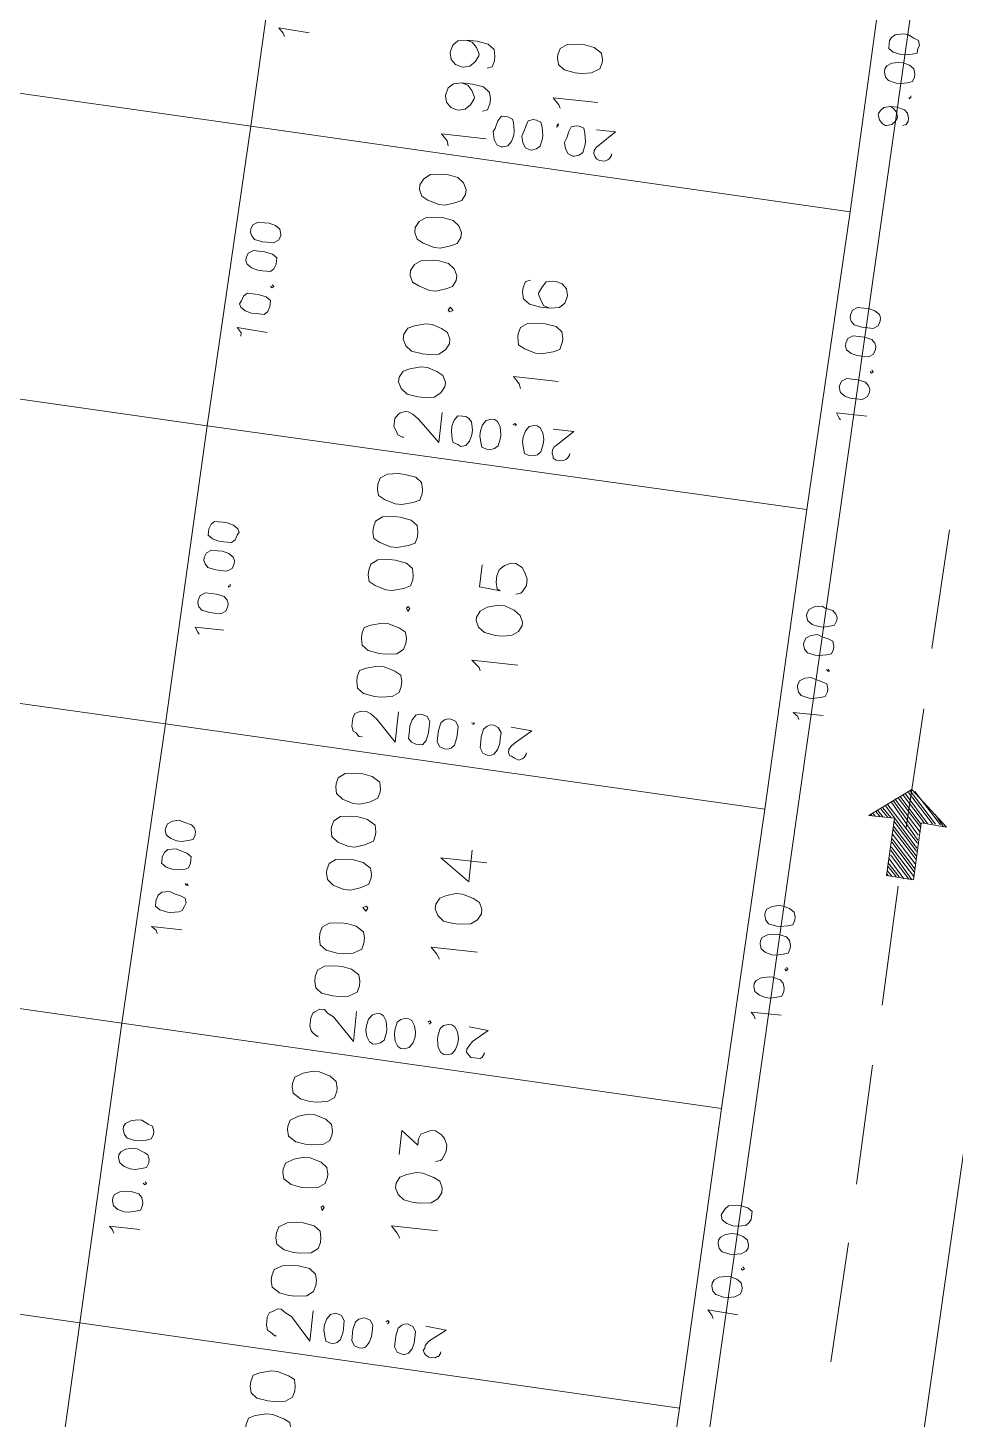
# Model space of a CAD drawing. Header units: metres. Extents: x -977055 to 805873, y -1033982 to 242021.
# Drawn here: x 2444.44 to 2475.23, y 827.98 to 874.21 of the extents above; entities that cross this region are included whole.
import ezdxf

# ---------------------------------------------------------------- set-up
doc = ezdxf.new("R2010")
doc.units = ezdxf.units.M
for name, color, linetype in [('PDF_acera', 7, 'Continuous'), ('PDF_areas por lote', 7, 'Continuous'), ('PDF_COTAS', 7, 'Continuous'), ('PDF_linea de centro', 7, 'Continuous'), ('PDF_LOTES', 7, 'Continuous'), ('PDF_No. lotes', 7, 'Continuous'), ('PDF_VIAS', 7, 'Continuous')]:
    doc.layers.add(name, color=color, linetype=linetype)

# ---------------------------------------------------------------- blocks, each defined once
blk = doc.blocks.new('CALLE')
at = {"layer": 'PDF_acera', "lineweight": 9}
for points in [[(-135.305856, -20.1096), (-136.575936, -18.712512), (-191.655072, -16.849728), (-193.009824, -18.119808), (-194.068224, -49.236768), (-192.798144, -50.59152), (-137.719008, -52.454304), (-136.364256, -51.184224)], [(-139.031424, -91.826784), (-137.676672, -90.556704), (-136.618272, -59.439744), (-137.888352, -58.084992), (-293.684832, -52.750656), (-245.083104, -88.185888)]]:
    blk.add_lwpolyline(points, close=True, dxfattribs=at)
at = {"layer": 'PDF_areas por lote', "lineweight": 9}
for points in [[(-178.996608, -38.906784), (-179.165952, -38.94912), (-179.29296, -39.118464), (-179.335296, -39.414816), (-179.335296, -39.58416), (-179.29296, -39.880512), (-179.165952, -40.049856), (-178.996608, -40.092192), (-178.8696, -40.092192), (-178.700256, -40.049856), (-178.615584, -39.880512), (-178.530912, -39.58416), (-178.530912, -39.414816), (-178.615584, -39.118464), (-178.700256, -38.94912), (-178.8696, -38.906784)], [(-177.853536, -38.906784), (-178.02288, -38.94912), (-178.149888, -39.118464), (-178.192224, -39.414816), (-178.192224, -39.58416), (-178.149888, -39.880512), (-178.02288, -40.049856), (-177.853536, -40.092192), (-177.726528, -40.092192), (-177.557184, -40.049856), (-177.472512, -39.880512), (-177.38784, -39.58416), (-177.38784, -39.414816), (-177.472512, -39.118464), (-177.557184, -38.94912), (-177.726528, -38.906784)], [(-175.017024, -39.1608), (-175.186368, -39.203136), (-175.313376, -39.414816), (-175.355712, -39.668832), (-175.355712, -39.838176), (-175.313376, -40.134528), (-175.186368, -40.303872), (-175.017024, -40.346208), (-174.890016, -40.346208), (-174.720672, -40.303872), (-174.593664, -40.134528), (-174.551328, -39.838176), (-174.551328, -39.668832), (-174.593664, -39.414816), (-174.720672, -39.203136), (-174.890016, -39.1608)], [(-173.873952, -39.1608), (-174.043296, -39.203136), (-174.170304, -39.414816), (-174.21264, -39.668832), (-174.21264, -39.838176), (-174.170304, -40.134528), (-174.043296, -40.303872), (-173.873952, -40.346208), (-173.746944, -40.346208), (-173.5776, -40.303872), (-173.450592, -40.134528), (-173.408256, -39.838176), (-173.408256, -39.668832), (-173.450592, -39.414816), (-173.5776, -39.203136), (-173.746944, -39.1608)], [(-172.138176, -39.1608), (-172.30752, -39.203136), (-172.434528, -39.414816), (-172.476864, -39.668832), (-172.476864, -39.838176), (-172.434528, -40.134528), (-172.30752, -40.303872), (-172.138176, -40.346208), (-172.053504, -40.346208), (-171.88416, -40.303872), (-171.757152, -40.134528), (-171.67248, -39.838176), (-171.67248, -39.668832), (-171.757152, -39.414816), (-171.88416, -39.203136), (-172.053504, -39.1608)], [(-170.995104, -39.1608), (-171.164448, -39.203136), (-171.291456, -39.414816), (-171.333792, -39.668832), (-171.333792, -39.838176), (-171.291456, -40.134528), (-171.164448, -40.303872), (-170.995104, -40.346208), (-170.910432, -40.346208), (-170.741088, -40.303872), (-170.61408, -40.134528), (-170.529408, -39.838176), (-170.529408, -39.668832), (-170.61408, -39.414816), (-170.741088, -39.203136), (-170.910432, -39.1608)], [(-169.852032, -39.1608), (-170.021376, -39.203136), (-170.148384, -39.414816), (-170.19072, -39.668832), (-170.19072, -39.838176), (-170.148384, -40.134528), (-170.021376, -40.303872), (-169.852032, -40.346208), (-169.76736, -40.346208), (-169.598016, -40.303872), (-169.471008, -40.134528), (-169.386336, -39.838176), (-169.386336, -39.668832), (-169.471008, -39.414816), (-169.598016, -39.203136), (-169.76736, -39.1608)], [(-167.01552, -39.457152), (-167.184864, -39.499488), (-167.311872, -39.668832), (-167.354208, -39.965184), (-167.354208, -40.134528), (-167.311872, -40.388544), (-167.184864, -40.600224), (-167.01552, -40.64256), (-166.888512, -40.64256), (-166.719168, -40.600224), (-166.59216, -40.388544), (-166.549824, -40.134528), (-166.549824, -39.965184), (-166.59216, -39.668832), (-166.719168, -39.499488), (-166.888512, -39.457152)], [(-165.872448, -39.457152), (-166.041792, -39.499488), (-166.1688, -39.668832), (-166.211136, -39.965184), (-166.211136, -40.134528), (-166.1688, -40.388544), (-166.041792, -40.600224), (-165.872448, -40.64256), (-165.74544, -40.64256), (-165.576096, -40.600224), (-165.449088, -40.388544), (-165.406752, -40.134528), (-165.406752, -39.965184), (-165.449088, -39.668832), (-165.576096, -39.499488), (-165.74544, -39.457152)], [(-164.136672, -39.457152), (-164.306016, -39.499488), (-164.433024, -39.668832), (-164.517696, -39.965184), (-164.517696, -40.134528), (-164.433024, -40.388544), (-164.306016, -40.600224), (-164.136672, -40.64256), (-164.052, -40.64256), (-163.882656, -40.600224), (-163.755648, -40.388544), (-163.713312, -40.134528), (-163.713312, -39.965184), (-163.755648, -39.668832), (-163.882656, -39.499488), (-164.052, -39.457152)], [(-162.9936, -39.457152), (-163.162944, -39.499488), (-163.289952, -39.668832), (-163.374624, -39.965184), (-163.374624, -40.134528), (-163.289952, -40.388544), (-163.162944, -40.600224), (-162.9936, -40.64256), (-162.908928, -40.64256), (-162.739584, -40.600224), (-162.612576, -40.388544), (-162.57024, -40.134528), (-162.57024, -39.965184), (-162.612576, -39.668832), (-162.739584, -39.499488), (-162.908928, -39.457152)], [(-161.850528, -39.457152), (-162.019872, -39.499488), (-162.14688, -39.668832), (-162.231552, -39.965184), (-162.231552, -40.134528), (-162.14688, -40.388544), (-162.019872, -40.600224), (-161.850528, -40.64256), (-161.765856, -40.64256), (-161.596512, -40.600224), (-161.469504, -40.388544), (-161.427168, -40.134528), (-161.427168, -39.965184), (-161.469504, -39.668832), (-161.596512, -39.499488), (-161.765856, -39.457152)], [(-159.014016, -39.711168), (-159.18336, -39.753504), (-159.310368, -39.922848), (-159.352704, -40.2192), (-159.352704, -40.388544), (-159.310368, -40.684896), (-159.18336, -40.85424), (-159.014016, -40.896576), (-158.887008, -40.896576), (-158.717664, -40.85424), (-158.632992, -40.684896), (-158.54832, -40.388544), (-158.54832, -40.2192), (-158.632992, -39.922848), (-158.717664, -39.753504), (-158.887008, -39.711168)], [(-157.870944, -39.711168), (-158.040288, -39.753504), (-158.167296, -39.922848), (-158.209632, -40.2192), (-158.209632, -40.388544), (-158.167296, -40.684896), (-158.040288, -40.85424), (-157.870944, -40.896576), (-157.743936, -40.896576), (-157.574592, -40.85424), (-157.48992, -40.684896), (-157.405248, -40.388544), (-157.405248, -40.2192), (-157.48992, -39.922848), (-157.574592, -39.753504), (-157.743936, -39.711168)], [(-156.177504, -39.711168), (-156.346848, -39.753504), (-156.43152, -39.922848), (-156.516192, -40.2192), (-156.516192, -40.388544), (-156.43152, -40.684896), (-156.346848, -40.85424), (-156.177504, -40.896576), (-156.050496, -40.896576), (-155.881152, -40.85424), (-155.754144, -40.684896), (-155.711808, -40.388544), (-155.711808, -40.2192), (-155.754144, -39.922848), (-155.881152, -39.753504), (-156.050496, -39.711168)], [(-155.034432, -39.711168), (-155.203776, -39.753504), (-155.288448, -39.922848), (-155.37312, -40.2192), (-155.37312, -40.388544), (-155.288448, -40.684896), (-155.203776, -40.85424), (-155.034432, -40.896576), (-154.907424, -40.896576), (-154.73808, -40.85424), (-154.611072, -40.684896), (-154.568736, -40.388544), (-154.568736, -40.2192), (-154.611072, -39.922848), (-154.73808, -39.753504), (-154.907424, -39.711168)], [(-153.89136, -39.711168), (-154.060704, -39.753504), (-154.145376, -39.922848), (-154.230048, -40.2192), (-154.230048, -40.388544), (-154.145376, -40.684896), (-154.060704, -40.85424), (-153.89136, -40.896576), (-153.764352, -40.896576), (-153.595008, -40.85424), (-153.468, -40.684896), (-153.425664, -40.388544), (-153.425664, -40.2192), (-153.468, -39.922848), (-153.595008, -39.753504), (-153.764352, -39.711168)], [(-151.012512, -39.965184), (-151.181856, -40.049856), (-151.308864, -40.2192), (-151.3512, -40.515552), (-151.3512, -40.684896), (-151.308864, -40.938912), (-151.181856, -41.108256), (-151.012512, -41.192928), (-150.885504, -41.192928), (-150.71616, -41.108256), (-150.631488, -40.938912), (-150.546816, -40.684896), (-150.546816, -40.515552), (-150.631488, -40.2192), (-150.71616, -40.049856), (-150.885504, -39.965184)], [(-149.86944, -39.965184), (-150.038784, -40.049856), (-150.165792, -40.2192), (-150.208128, -40.515552), (-150.208128, -40.684896), (-150.165792, -40.938912), (-150.038784, -41.108256), (-149.86944, -41.192928), (-149.742432, -41.192928), (-149.573088, -41.108256), (-149.488416, -40.938912), (-149.403744, -40.684896), (-149.403744, -40.515552), (-149.488416, -40.2192), (-149.573088, -40.049856), (-149.742432, -39.965184)], [(-148.176, -39.965184), (-148.345344, -40.049856), (-148.430016, -40.2192), (-148.514688, -40.515552), (-148.514688, -40.684896), (-148.430016, -40.938912), (-148.345344, -41.108256), (-148.176, -41.192928), (-148.048992, -41.192928), (-147.879648, -41.108256), (-147.75264, -40.938912), (-147.710304, -40.684896), (-147.710304, -40.515552), (-147.75264, -40.2192), (-147.879648, -40.049856), (-148.048992, -39.965184)], [(-147.032928, -39.965184), (-147.202272, -40.049856), (-147.286944, -40.2192), (-147.371616, -40.515552), (-147.371616, -40.684896), (-147.286944, -40.938912), (-147.202272, -41.108256), (-147.032928, -41.192928), (-146.90592, -41.192928), (-146.736576, -41.108256), (-146.609568, -40.938912), (-146.567232, -40.684896), (-146.567232, -40.515552), (-146.609568, -40.2192), (-146.736576, -40.049856), (-146.90592, -39.965184)], [(-145.889856, -39.965184), (-146.0592, -40.049856), (-146.143872, -40.2192), (-146.228544, -40.515552), (-146.228544, -40.684896), (-146.143872, -40.938912), (-146.0592, -41.108256), (-145.889856, -41.192928), (-145.762848, -41.192928), (-145.593504, -41.108256), (-145.466496, -40.938912), (-145.42416, -40.684896), (-145.42416, -40.515552), (-145.466496, -40.2192), (-145.593504, -40.049856), (-145.762848, -39.965184)], [(-172.94256, -40.261536), (-173.027232, -40.303872), (-172.94256, -40.346208), (-172.900224, -40.303872)], [(-164.941056, -40.515552), (-165.025728, -40.600224), (-164.941056, -40.64256), (-164.89872, -40.600224)], [(-156.939552, -40.811904), (-157.024224, -40.85424), (-156.939552, -40.896576), (-156.897216, -40.85424)], [(-148.980384, -41.06592), (-149.02272, -41.108256), (-148.980384, -41.192928), (-148.895712, -41.108256)]]:
    blk.add_lwpolyline(points, close=True, dxfattribs=at)
for points in [[(-176.456448, -39.457152), (-176.456448, -39.414816), (-176.371776, -39.287808), (-176.32944, -39.203136), (-176.202432, -39.1608), (-175.990752, -39.1608), (-175.863744, -39.203136), (-175.821408, -39.287808), (-175.736736, -39.414816), (-175.736736, -39.499488), (-175.821408, -39.626496), (-175.90608, -39.79584), (-176.498784, -40.346208), (-175.6944, -40.346208)], [(-168.454944, -39.711168), (-168.454944, -39.668832), (-168.370272, -39.541824), (-168.327936, -39.499488), (-168.200928, -39.457152), (-167.989248, -39.457152), (-167.86224, -39.499488), (-167.819904, -39.541824), (-167.735232, -39.668832), (-167.735232, -39.79584), (-167.819904, -39.880512), (-167.904576, -40.049856), (-168.49728, -40.64256), (-167.692896, -40.64256)], [(-160.45344, -40.00752), (-160.45344, -39.922848), (-160.368768, -39.838176), (-160.326432, -39.753504), (-160.199424, -39.711168), (-159.987744, -39.711168), (-159.860736, -39.753504), (-159.8184, -39.838176), (-159.776064, -39.922848), (-159.776064, -40.049856), (-159.8184, -40.176864), (-159.945408, -40.346208), (-160.495776, -40.896576), (-159.691392, -40.896576)], [(-152.451936, -40.261536), (-152.451936, -40.2192), (-152.4096, -40.092192), (-152.324928, -40.049856), (-152.19792, -39.965184), (-151.98624, -39.965184), (-151.859232, -40.049856), (-151.816896, -40.092192), (-151.77456, -40.2192), (-151.77456, -40.303872), (-151.816896, -40.43088), (-151.943904, -40.600224), (-152.494272, -41.192928), (-151.689888, -41.192928)], [(-144.662112, -40.600224), (-144.535104, -40.557888), (-144.36576, -40.388544), (-144.36576, -41.573952)], [(-142.968672, -40.769568), (-143.011008, -40.938912), (-143.138016, -41.06592), (-143.30736, -41.150592), (-143.349696, -41.150592), (-143.51904, -41.06592), (-143.646048, -40.938912), (-143.688384, -40.769568), (-143.688384, -40.727232), (-143.646048, -40.557888), (-143.51904, -40.43088), (-143.349696, -40.388544), (-143.30736, -40.388544), (-143.138016, -40.43088), (-143.011008, -40.557888), (-142.968672, -40.769568), (-142.968672, -41.06592), (-143.011008, -41.362272), (-143.138016, -41.531616), (-143.30736, -41.573952), (-143.434368, -41.573952), (-143.603712, -41.531616), (-143.646048, -41.404608)], [(-141.8256, -40.769568), (-141.867936, -40.938912), (-141.994944, -41.06592), (-142.164288, -41.150592), (-142.206624, -41.150592), (-142.375968, -41.06592), (-142.502976, -40.938912), (-142.545312, -40.769568), (-142.545312, -40.727232), (-142.502976, -40.557888), (-142.375968, -40.43088), (-142.206624, -40.388544), (-142.164288, -40.388544), (-141.994944, -40.43088), (-141.867936, -40.557888), (-141.8256, -40.769568), (-141.8256, -41.06592), (-141.867936, -41.362272), (-141.994944, -41.531616), (-142.164288, -41.573952), (-142.291296, -41.573952), (-142.46064, -41.531616), (-142.502976, -41.404608)]]:
    blk.add_lwpolyline(points, dxfattribs=at)
at = {"layer": 'PDF_COTAS', "lineweight": 9}
for points in [[(-174.043296, -35.56224), (-174.043296, -34.757856), (-174.127968, -34.842528), (-174.21264, -34.884864), (-174.127968, -34.842528), (-174.043296, -34.757856)], [(-173.36592, -34.757856), (-173.492928, -34.800192), (-173.5776, -34.9272), (-173.619936, -35.096544), (-173.619936, -35.223552), (-173.5776, -35.392896), (-173.535264, -35.519904), (-173.408256, -35.56224), (-173.323584, -35.56224), (-173.196576, -35.519904), (-173.111904, -35.435232), (-173.069568, -35.223552), (-173.069568, -35.13888), (-173.111904, -34.9272), (-173.196576, -34.800192), (-173.281248, -34.757856)], [(-173.36592, -34.757856), (-173.492928, -34.800192), (-173.5776, -34.9272), (-173.619936, -35.096544), (-173.619936, -35.223552), (-173.5776, -35.392896), (-173.535264, -35.519904), (-173.408256, -35.56224), (-173.323584, -35.56224), (-173.196576, -35.519904), (-173.111904, -35.435232), (-173.069568, -35.223552), (-173.069568, -35.13888), (-173.111904, -34.9272), (-173.196576, -34.800192), (-173.281248, -34.757856)], [(-172.222848, -34.800192), (-172.349856, -34.842528), (-172.434528, -34.969536), (-172.476864, -35.13888), (-172.476864, -35.265888), (-172.434528, -35.435232), (-172.392192, -35.56224), (-172.265184, -35.604576), (-172.180512, -35.604576), (-172.053504, -35.56224), (-172.011168, -35.477568), (-171.926496, -35.265888), (-171.926496, -35.13888), (-171.968832, -34.969536), (-172.053504, -34.842528), (-172.138176, -34.800192)], [(-172.222848, -34.800192), (-172.349856, -34.842528), (-172.434528, -34.969536), (-172.476864, -35.13888), (-172.476864, -35.265888), (-172.434528, -35.435232), (-172.392192, -35.56224), (-172.265184, -35.604576), (-172.180512, -35.604576), (-172.053504, -35.56224), (-172.011168, -35.477568), (-171.926496, -35.265888), (-171.926496, -35.13888), (-171.968832, -34.969536), (-172.053504, -34.842528), (-172.138176, -34.800192)], [(-171.4608, -34.842528), (-171.587808, -34.884864), (-171.67248, -34.969536), (-171.714816, -35.181216), (-171.714816, -35.265888), (-171.67248, -35.477568), (-171.630144, -35.604576), (-171.503136, -35.646912), (-171.418464, -35.646912), (-171.291456, -35.604576), (-171.24912, -35.477568), (-171.164448, -35.308224), (-171.164448, -35.181216), (-171.206784, -35.011872), (-171.291456, -34.884864), (-171.376128, -34.842528)], [(-171.4608, -34.842528), (-171.587808, -34.884864), (-171.67248, -34.969536), (-171.714816, -35.181216), (-171.714816, -35.265888), (-171.67248, -35.477568), (-171.630144, -35.604576), (-171.503136, -35.646912), (-171.418464, -35.646912), (-171.291456, -35.604576), (-171.24912, -35.477568), (-171.164448, -35.308224), (-171.164448, -35.181216), (-171.206784, -35.011872), (-171.291456, -34.884864), (-171.376128, -34.842528)], [(-166.041792, -35.816256), (-166.041792, -35.011872), (-166.126464, -35.13888), (-166.211136, -35.181216), (-166.126464, -35.13888), (-166.041792, -35.011872)], [(-165.364416, -35.054208), (-165.491424, -35.054208), (-165.576096, -35.181216), (-165.618432, -35.392896), (-165.618432, -35.477568), (-165.576096, -35.689248), (-165.53376, -35.77392), (-165.406752, -35.816256), (-165.32208, -35.858592), (-165.195072, -35.816256), (-165.152736, -35.689248), (-165.1104, -35.519904), (-165.068064, -35.392896), (-165.1104, -35.181216), (-165.195072, -35.096544), (-165.32208, -35.054208)], [(-165.364416, -35.054208), (-165.491424, -35.054208), (-165.576096, -35.181216), (-165.618432, -35.392896), (-165.618432, -35.477568), (-165.576096, -35.689248), (-165.53376, -35.77392), (-165.406752, -35.816256), (-165.32208, -35.858592), (-165.195072, -35.816256), (-165.152736, -35.689248), (-165.1104, -35.519904), (-165.068064, -35.392896), (-165.1104, -35.181216), (-165.195072, -35.096544), (-165.32208, -35.054208)], [(-164.221344, -35.096544), (-164.348352, -35.096544), (-164.433024, -35.223552), (-164.47536, -35.392896), (-164.47536, -35.519904), (-164.433024, -35.731584), (-164.390688, -35.816256), (-164.26368, -35.858592), (-164.179008, -35.858592), (-164.094336, -35.858592), (-164.009664, -35.731584), (-163.967328, -35.56224), (-163.924992, -35.435232), (-163.967328, -35.223552), (-164.052, -35.13888), (-164.179008, -35.096544)], [(-164.221344, -35.096544), (-164.348352, -35.096544), (-164.433024, -35.223552), (-164.47536, -35.392896), (-164.47536, -35.519904), (-164.433024, -35.731584), (-164.390688, -35.816256), (-164.26368, -35.858592), (-164.179008, -35.858592), (-164.094336, -35.858592), (-164.009664, -35.731584), (-163.967328, -35.56224), (-163.924992, -35.435232), (-163.967328, -35.223552), (-164.052, -35.13888), (-164.179008, -35.096544)], [(-163.459296, -35.096544), (-163.586304, -35.13888), (-163.670976, -35.265888), (-163.713312, -35.435232), (-163.713312, -35.56224), (-163.670976, -35.731584), (-163.62864, -35.858592), (-163.501632, -35.900928), (-163.41696, -35.900928), (-163.332288, -35.858592), (-163.247616, -35.77392), (-163.20528, -35.56224), (-163.162944, -35.435232), (-163.20528, -35.265888), (-163.289952, -35.13888), (-163.41696, -35.096544)], [(-163.459296, -35.096544), (-163.586304, -35.13888), (-163.670976, -35.265888), (-163.713312, -35.435232), (-163.713312, -35.56224), (-163.670976, -35.731584), (-163.62864, -35.858592), (-163.501632, -35.900928), (-163.41696, -35.900928), (-163.332288, -35.858592), (-163.247616, -35.77392), (-163.20528, -35.56224), (-163.162944, -35.435232), (-163.20528, -35.265888), (-163.289952, -35.13888), (-163.41696, -35.096544)], [(-158.040288, -36.070272), (-158.040288, -35.308224), (-158.167296, -35.392896), (-158.209632, -35.435232), (-158.167296, -35.392896), (-158.040288, -35.308224)], [(-157.405248, -35.308224), (-157.48992, -35.35056), (-157.574592, -35.435232), (-157.616928, -35.646912), (-157.616928, -35.77392), (-157.616928, -35.943264), (-157.532256, -36.070272), (-157.405248, -36.112608), (-157.320576, -36.112608), (-157.235904, -36.070272), (-157.151232, -35.9856), (-157.108896, -35.77392), (-157.108896, -35.646912), (-157.108896, -35.477568), (-157.193568, -35.35056), (-157.320576, -35.308224)], [(-157.405248, -35.308224), (-157.48992, -35.35056), (-157.574592, -35.435232), (-157.616928, -35.646912), (-157.616928, -35.77392), (-157.616928, -35.943264), (-157.532256, -36.070272), (-157.405248, -36.112608), (-157.320576, -36.112608), (-157.235904, -36.070272), (-157.151232, -35.9856), (-157.108896, -35.77392), (-157.108896, -35.646912), (-157.108896, -35.477568), (-157.193568, -35.35056), (-157.320576, -35.308224)], [(-172.773216, -35.56224), (-172.815552, -35.604576), (-172.857888, -35.56224), (-172.815552, -35.519904), (-172.857888, -35.56224), (-172.815552, -35.604576)], [(-156.262176, -35.35056), (-156.346848, -35.392896), (-156.43152, -35.477568), (-156.473856, -35.689248), (-156.473856, -35.816256), (-156.473856, -35.9856), (-156.389184, -36.112608), (-156.262176, -36.154944), (-156.177504, -36.154944), (-156.092832, -36.112608), (-156.00816, -35.9856), (-155.965824, -35.816256), (-155.965824, -35.689248), (-155.965824, -35.519904), (-156.050496, -35.392896), (-156.177504, -35.35056)], [(-156.262176, -35.35056), (-156.346848, -35.392896), (-156.43152, -35.477568), (-156.473856, -35.689248), (-156.473856, -35.816256), (-156.473856, -35.9856), (-156.389184, -36.112608), (-156.262176, -36.154944), (-156.177504, -36.154944), (-156.092832, -36.112608), (-156.00816, -35.9856), (-155.965824, -35.816256), (-155.965824, -35.689248), (-155.965824, -35.519904), (-156.050496, -35.392896), (-156.177504, -35.35056)], [(-155.500128, -35.392896), (-155.5848, -35.392896), (-155.669472, -35.519904), (-155.711808, -35.689248), (-155.711808, -35.816256), (-155.711808, -36.027936), (-155.627136, -36.112608), (-155.500128, -36.154944), (-155.415456, -36.19728), (-155.330784, -36.154944), (-155.246112, -36.027936), (-155.203776, -35.858592), (-155.203776, -35.731584), (-155.203776, -35.519904), (-155.288448, -35.435232), (-155.415456, -35.392896)], [(-155.500128, -35.392896), (-155.5848, -35.392896), (-155.669472, -35.519904), (-155.711808, -35.689248), (-155.711808, -35.816256), (-155.711808, -36.027936), (-155.627136, -36.112608), (-155.500128, -36.154944), (-155.415456, -36.19728), (-155.330784, -36.154944), (-155.246112, -36.027936), (-155.203776, -35.858592), (-155.203776, -35.731584), (-155.203776, -35.519904), (-155.288448, -35.435232), (-155.415456, -35.392896)], [(-150.08112, -36.366624), (-150.038784, -35.56224), (-150.165792, -35.689248), (-150.250464, -35.689248), (-150.165792, -35.689248), (-150.038784, -35.56224)], [(-149.403744, -35.56224), (-149.488416, -35.604576), (-149.573088, -35.731584), (-149.615424, -35.900928), (-149.615424, -36.027936), (-149.615424, -36.239616), (-149.530752, -36.324288), (-149.403744, -36.366624), (-149.319072, -36.366624), (-149.2344, -36.366624), (-149.149728, -36.239616), (-149.107392, -36.027936), (-149.107392, -35.943264), (-149.107392, -35.731584), (-149.192064, -35.646912), (-149.319072, -35.604576)], [(-149.403744, -35.56224), (-149.488416, -35.604576), (-149.573088, -35.731584), (-149.615424, -35.900928), (-149.615424, -36.027936), (-149.615424, -36.239616), (-149.530752, -36.324288), (-149.403744, -36.366624), (-149.319072, -36.366624), (-149.2344, -36.366624), (-149.149728, -36.239616), (-149.107392, -36.027936), (-149.107392, -35.943264), (-149.107392, -35.731584), (-149.192064, -35.646912), (-149.319072, -35.604576)], [(-148.260672, -35.604576), (-148.345344, -35.646912), (-148.430016, -35.77392), (-148.472352, -35.943264), (-148.472352, -36.070272), (-148.472352, -36.281952), (-148.38768, -36.366624), (-148.260672, -36.40896), (-148.176, -36.40896), (-148.091328, -36.40896), (-148.006656, -36.281952), (-147.96432, -36.070272), (-147.96432, -35.9856), (-147.96432, -35.77392), (-148.048992, -35.646912), (-148.176, -35.604576)], [(-148.260672, -35.604576), (-148.345344, -35.646912), (-148.430016, -35.77392), (-148.472352, -35.943264), (-148.472352, -36.070272), (-148.472352, -36.281952), (-148.38768, -36.366624), (-148.260672, -36.40896), (-148.176, -36.40896), (-148.091328, -36.40896), (-148.006656, -36.281952), (-147.96432, -36.070272), (-147.96432, -35.9856), (-147.96432, -35.77392), (-148.048992, -35.646912), (-148.176, -35.604576)], [(-147.498624, -35.646912), (-147.583296, -35.689248), (-147.667968, -35.77392), (-147.710304, -35.9856), (-147.710304, -36.112608), (-147.710304, -36.281952), (-147.625632, -36.40896), (-147.498624, -36.451296), (-147.456288, -36.451296), (-147.32928, -36.40896), (-147.244608, -36.281952), (-147.202272, -36.112608), (-147.202272, -35.9856), (-147.202272, -35.816256), (-147.286944, -35.689248), (-147.413952, -35.646912)], [(-147.498624, -35.646912), (-147.583296, -35.689248), (-147.667968, -35.77392), (-147.710304, -35.9856), (-147.710304, -36.112608), (-147.710304, -36.281952), (-147.625632, -36.40896), (-147.498624, -36.451296), (-147.456288, -36.451296), (-147.32928, -36.40896), (-147.244608, -36.281952), (-147.202272, -36.112608), (-147.202272, -35.9856), (-147.202272, -35.816256), (-147.286944, -35.689248), (-147.413952, -35.646912)], [(-164.814048, -35.816256), (-164.856384, -35.858592), (-164.856384, -35.816256), (-164.814048, -35.77392), (-164.856384, -35.816256), (-164.856384, -35.858592)], [(-156.812544, -36.112608), (-156.85488, -36.112608), (-156.897216, -36.070272), (-156.85488, -36.070272), (-156.897216, -36.070272), (-156.85488, -36.112608)], [(-142.079616, -36.62064), (-142.03728, -35.816256), (-142.164288, -35.943264), (-142.24896, -35.9856), (-142.164288, -35.943264), (-142.03728, -35.816256)], [(-148.81104, -36.366624), (-148.853376, -36.40896), (-148.895712, -36.366624), (-148.853376, -36.324288), (-148.895712, -36.366624), (-148.853376, -36.40896)], [(-176.498784, -40.981248), (-176.456448, -41.06592), (-176.371776, -41.150592), (-176.160096, -41.192928), (-176.075424, -41.192928), (-175.863744, -41.192928), (-175.736736, -41.108256), (-175.6944, -40.981248), (-175.6944, -40.938912), (-175.736736, -40.811904), (-175.863744, -40.727232), (-176.033088, -40.684896), (-176.160096, -40.684896), (-176.32944, -40.727232), (-176.456448, -40.769568), (-176.498784, -40.896576)], [(-176.498784, -40.981248), (-176.456448, -41.06592), (-176.371776, -41.150592), (-176.160096, -41.192928), (-176.075424, -41.192928), (-175.863744, -41.192928), (-175.736736, -41.108256), (-175.6944, -40.981248), (-175.6944, -40.938912), (-175.736736, -40.811904), (-175.863744, -40.727232), (-176.033088, -40.684896), (-176.160096, -40.684896), (-176.32944, -40.727232), (-176.456448, -40.769568), (-176.498784, -40.896576)], [(-168.49728, -41.235264), (-168.454944, -41.362272), (-168.370272, -41.446944), (-168.158592, -41.48928), (-168.07392, -41.48928), (-167.86224, -41.446944), (-167.735232, -41.362272), (-167.692896, -41.2776), (-167.692896, -41.192928), (-167.735232, -41.06592), (-167.86224, -40.981248), (-168.031584, -40.938912), (-168.158592, -40.938912), (-168.327936, -40.981248), (-168.454944, -41.06592), (-168.49728, -41.150592)], [(-168.49728, -41.235264), (-168.454944, -41.362272), (-168.370272, -41.446944), (-168.158592, -41.48928), (-168.07392, -41.48928), (-167.86224, -41.446944), (-167.735232, -41.362272), (-167.692896, -41.2776), (-167.692896, -41.192928), (-167.735232, -41.06592), (-167.86224, -40.981248), (-168.031584, -40.938912), (-168.158592, -40.938912), (-168.327936, -40.981248), (-168.454944, -41.06592), (-168.49728, -41.150592)], [(-160.495776, -41.531616), (-160.495776, -41.616288), (-160.368768, -41.70096), (-160.157088, -41.743296), (-160.072416, -41.743296), (-159.860736, -41.743296), (-159.733728, -41.658624), (-159.691392, -41.531616), (-159.691392, -41.446944), (-159.733728, -41.362272), (-159.860736, -41.2776), (-160.03008, -41.235264), (-160.157088, -41.235264), (-160.368768, -41.235264), (-160.45344, -41.319936), (-160.495776, -41.446944)], [(-160.495776, -41.531616), (-160.495776, -41.616288), (-160.368768, -41.70096), (-160.157088, -41.743296), (-160.072416, -41.743296), (-159.860736, -41.743296), (-159.733728, -41.658624), (-159.691392, -41.531616), (-159.691392, -41.446944), (-159.733728, -41.362272), (-159.860736, -41.2776), (-160.03008, -41.235264), (-160.157088, -41.235264), (-160.368768, -41.235264), (-160.45344, -41.319936), (-160.495776, -41.446944)], [(-176.54112, -41.743296), (-176.498784, -41.827968), (-176.371776, -41.91264), (-176.202432, -41.954976), (-176.075424, -41.954976), (-175.90608, -41.954976), (-175.779072, -41.870304), (-175.736736, -41.743296), (-175.736736, -41.70096), (-175.779072, -41.573952), (-175.863744, -41.48928), (-176.075424, -41.446944), (-176.160096, -41.446944), (-176.371776, -41.446944), (-176.498784, -41.531616), (-176.54112, -41.658624)], [(-176.54112, -41.743296), (-176.498784, -41.827968), (-176.371776, -41.91264), (-176.202432, -41.954976), (-176.075424, -41.954976), (-175.90608, -41.954976), (-175.779072, -41.870304), (-175.736736, -41.743296), (-175.736736, -41.70096), (-175.779072, -41.573952), (-175.863744, -41.48928), (-176.075424, -41.446944), (-176.160096, -41.446944), (-176.371776, -41.446944), (-176.498784, -41.531616), (-176.54112, -41.658624)], [(-152.536608, -41.785632), (-152.494272, -41.91264), (-152.367264, -41.997312), (-152.19792, -42.039648), (-152.070912, -42.039648), (-151.859232, -41.997312), (-151.77456, -41.91264), (-151.732224, -41.827968), (-151.732224, -41.743296), (-151.732224, -41.616288), (-151.859232, -41.531616), (-152.028576, -41.48928), (-152.155584, -41.48928), (-152.367264, -41.531616), (-152.451936, -41.573952), (-152.494272, -41.70096)], [(-152.536608, -41.785632), (-152.494272, -41.91264), (-152.367264, -41.997312), (-152.19792, -42.039648), (-152.070912, -42.039648), (-151.859232, -41.997312), (-151.77456, -41.91264), (-151.732224, -41.827968), (-151.732224, -41.743296), (-151.732224, -41.616288), (-151.859232, -41.531616), (-152.028576, -41.48928), (-152.155584, -41.48928), (-152.367264, -41.531616), (-152.451936, -41.573952), (-152.494272, -41.70096)], [(-168.539616, -41.997312), (-168.49728, -42.12432), (-168.370272, -42.208992), (-168.200928, -42.251328), (-168.07392, -42.251328), (-167.904576, -42.208992), (-167.777568, -42.12432), (-167.735232, -42.039648), (-167.735232, -41.954976), (-167.777568, -41.827968), (-167.86224, -41.743296), (-168.07392, -41.70096), (-168.200928, -41.70096), (-168.370272, -41.743296), (-168.49728, -41.827968), (-168.539616, -41.91264)], [(-168.539616, -41.997312), (-168.49728, -42.12432), (-168.370272, -42.208992), (-168.200928, -42.251328), (-168.07392, -42.251328), (-167.904576, -42.208992), (-167.777568, -42.12432), (-167.735232, -42.039648), (-167.735232, -41.954976), (-167.777568, -41.827968), (-167.86224, -41.743296), (-168.07392, -41.70096), (-168.200928, -41.70096), (-168.370272, -41.743296), (-168.49728, -41.827968), (-168.539616, -41.91264)], [(-144.535104, -42.039648), (-144.492768, -42.166656), (-144.36576, -42.251328), (-144.196416, -42.293664), (-144.069408, -42.293664), (-143.857728, -42.251328), (-143.773056, -42.208992), (-143.73072, -42.081984), (-143.73072, -41.997312), (-143.73072, -41.91264), (-143.857728, -41.827968), (-144.069408, -41.785632), (-144.15408, -41.743296), (-144.36576, -41.785632), (-144.492768, -41.870304), (-144.535104, -41.997312)], [(-144.535104, -42.039648), (-144.492768, -42.166656), (-144.36576, -42.251328), (-144.196416, -42.293664), (-144.069408, -42.293664), (-143.857728, -42.251328), (-143.773056, -42.208992), (-143.73072, -42.081984), (-143.73072, -41.997312), (-143.73072, -41.91264), (-143.857728, -41.827968), (-144.069408, -41.785632), (-144.15408, -41.743296), (-144.36576, -41.785632), (-144.492768, -41.870304), (-144.535104, -41.997312)], [(-175.779072, -42.293664), (-175.736736, -42.336), (-175.779072, -42.378336), (-175.821408, -42.336), (-175.779072, -42.378336), (-175.736736, -42.336)], [(-160.538112, -42.293664), (-160.495776, -42.378336), (-160.411104, -42.463008), (-160.199424, -42.505344), (-160.072416, -42.505344), (-159.903072, -42.505344), (-159.776064, -42.420672), (-159.733728, -42.293664), (-159.733728, -42.208992), (-159.776064, -42.12432), (-159.860736, -42.039648), (-160.072416, -41.997312), (-160.199424, -41.997312), (-160.368768, -41.997312), (-160.495776, -42.081984), (-160.538112, -42.208992)], [(-160.538112, -42.293664), (-160.495776, -42.378336), (-160.411104, -42.463008), (-160.199424, -42.505344), (-160.072416, -42.505344), (-159.903072, -42.505344), (-159.776064, -42.420672), (-159.733728, -42.293664), (-159.733728, -42.208992), (-159.776064, -42.12432), (-159.860736, -42.039648), (-160.072416, -41.997312), (-160.199424, -41.997312), (-160.368768, -41.997312), (-160.495776, -42.081984), (-160.538112, -42.208992)], [(-152.536608, -42.54768), (-152.494272, -42.674688), (-152.4096, -42.75936), (-152.19792, -42.801696), (-152.113248, -42.801696), (-151.901568, -42.75936), (-151.77456, -42.674688), (-151.732224, -42.590016), (-151.732224, -42.505344), (-151.77456, -42.378336), (-151.901568, -42.293664), (-152.070912, -42.251328), (-152.19792, -42.251328), (-152.367264, -42.293664), (-152.494272, -42.336), (-152.536608, -42.463008)], [(-152.536608, -42.54768), (-152.494272, -42.674688), (-152.4096, -42.75936), (-152.19792, -42.801696), (-152.113248, -42.801696), (-151.901568, -42.75936), (-151.77456, -42.674688), (-151.732224, -42.590016), (-151.732224, -42.505344), (-151.77456, -42.378336), (-151.901568, -42.293664), (-152.070912, -42.251328), (-152.19792, -42.251328), (-152.367264, -42.293664), (-152.494272, -42.336), (-152.536608, -42.463008)], [(-176.583456, -42.886368), (-176.54112, -42.97104), (-176.414112, -43.055712), (-176.244768, -43.098048), (-176.11776, -43.098048), (-175.948416, -43.098048), (-175.821408, -43.013376), (-175.779072, -42.886368), (-175.779072, -42.801696), (-175.821408, -42.717024), (-175.90608, -42.632352), (-176.11776, -42.590016), (-176.202432, -42.590016), (-176.414112, -42.590016), (-176.54112, -42.674688), (-176.583456, -42.801696)], [(-176.583456, -42.886368), (-176.54112, -42.97104), (-176.414112, -43.055712), (-176.244768, -43.098048), (-176.11776, -43.098048), (-175.948416, -43.098048), (-175.821408, -43.013376), (-175.779072, -42.886368), (-175.779072, -42.801696), (-175.821408, -42.717024), (-175.90608, -42.632352), (-176.11776, -42.590016), (-176.202432, -42.590016), (-176.414112, -42.590016), (-176.54112, -42.674688), (-176.583456, -42.801696)], [(-167.777568, -42.54768), (-167.735232, -42.590016), (-167.777568, -42.632352), (-167.819904, -42.590016), (-167.777568, -42.632352), (-167.735232, -42.590016)], [(-144.535104, -42.801696), (-144.492768, -42.928704), (-144.408096, -43.013376), (-144.196416, -43.055712), (-144.111744, -43.055712), (-143.900064, -43.013376), (-143.773056, -42.97104), (-143.73072, -42.844032), (-143.73072, -42.75936), (-143.773056, -42.632352), (-143.900064, -42.590016), (-144.069408, -42.54768), (-144.196416, -42.505344), (-144.36576, -42.54768), (-144.492768, -42.632352), (-144.535104, -42.75936)], [(-144.535104, -42.801696), (-144.492768, -42.928704), (-144.408096, -43.013376), (-144.196416, -43.055712), (-144.111744, -43.055712), (-143.900064, -43.013376), (-143.773056, -42.97104), (-143.73072, -42.844032), (-143.73072, -42.75936), (-143.773056, -42.632352), (-143.900064, -42.590016), (-144.069408, -42.54768), (-144.196416, -42.505344), (-144.36576, -42.54768), (-144.492768, -42.632352), (-144.535104, -42.75936)], [(-168.581952, -43.140384), (-168.539616, -43.267392), (-168.412608, -43.352064), (-168.243264, -43.3944), (-168.116256, -43.3944), (-167.946912, -43.352064), (-167.819904, -43.267392), (-167.777568, -43.18272), (-167.777568, -43.098048), (-167.819904, -42.97104), (-167.904576, -42.886368), (-168.116256, -42.844032), (-168.200928, -42.844032), (-168.412608, -42.886368), (-168.539616, -42.97104), (-168.581952, -43.055712)], [(-168.581952, -43.140384), (-168.539616, -43.267392), (-168.412608, -43.352064), (-168.243264, -43.3944), (-168.116256, -43.3944), (-167.946912, -43.352064), (-167.819904, -43.267392), (-167.777568, -43.18272), (-167.777568, -43.098048), (-167.819904, -42.97104), (-167.904576, -42.886368), (-168.116256, -42.844032), (-168.200928, -42.844032), (-168.412608, -42.886368), (-168.539616, -42.97104), (-168.581952, -43.055712)], [(-159.776064, -42.844032), (-159.776064, -42.886368), (-159.776064, -42.928704), (-159.8184, -42.886368), (-159.776064, -42.928704), (-159.776064, -42.886368)], [(-175.779072, -43.352064), (-175.821408, -43.902432), (-176.160096, -43.479072), (-176.287104, -43.3944), (-176.371776, -43.3944), (-176.414112, -43.352064), (-176.498784, -43.3944), (-176.54112, -43.436736), (-176.583456, -43.521408), (-176.583456, -43.690752), (-176.54112, -43.733088), (-176.54112, -43.775424), (-176.456448, -43.81776), (-176.414112, -43.81776), (-176.456448, -43.81776), (-176.54112, -43.775424), (-176.54112, -43.733088), (-176.583456, -43.690752), (-176.583456, -43.521408), (-176.54112, -43.436736), (-176.498784, -43.3944), (-176.414112, -43.352064), (-176.371776, -43.3944), (-176.287104, -43.3944), (-176.160096, -43.479072), (-175.821408, -43.902432)], [(-160.580448, -43.436736), (-160.538112, -43.521408), (-160.411104, -43.60608), (-160.24176, -43.648416), (-160.114752, -43.648416), (-159.945408, -43.648416), (-159.8184, -43.563744), (-159.776064, -43.436736), (-159.776064, -43.352064), (-159.8184, -43.267392), (-159.903072, -43.18272), (-160.114752, -43.140384), (-160.24176, -43.140384), (-160.411104, -43.140384), (-160.538112, -43.225056), (-160.580448, -43.352064)], [(-160.580448, -43.436736), (-160.538112, -43.521408), (-160.411104, -43.60608), (-160.24176, -43.648416), (-160.114752, -43.648416), (-159.945408, -43.648416), (-159.8184, -43.563744), (-159.776064, -43.436736), (-159.776064, -43.352064), (-159.8184, -43.267392), (-159.903072, -43.18272), (-160.114752, -43.140384), (-160.24176, -43.140384), (-160.411104, -43.140384), (-160.538112, -43.225056), (-160.580448, -43.352064)], [(-152.578944, -43.690752), (-152.536608, -43.81776), (-152.451936, -43.902432), (-152.240256, -43.944768), (-152.113248, -43.944768), (-151.943904, -43.902432), (-151.816896, -43.81776), (-151.77456, -43.733088), (-151.77456, -43.648416), (-151.816896, -43.521408), (-151.943904, -43.436736), (-152.113248, -43.3944), (-152.240256, -43.3944), (-152.4096, -43.436736), (-152.536608, -43.479072), (-152.578944, -43.60608)], [(-152.578944, -43.690752), (-152.536608, -43.81776), (-152.451936, -43.902432), (-152.240256, -43.944768), (-152.113248, -43.944768), (-151.943904, -43.902432), (-151.816896, -43.81776), (-151.77456, -43.733088), (-151.77456, -43.648416), (-151.816896, -43.521408), (-151.943904, -43.436736), (-152.113248, -43.3944), (-152.240256, -43.3944), (-152.4096, -43.436736), (-152.536608, -43.479072), (-152.578944, -43.60608)], [(-151.816896, -43.098048), (-151.77456, -43.140384), (-151.816896, -43.18272), (-151.816896, -43.140384), (-151.816896, -43.18272), (-151.77456, -43.140384)], [(-143.815392, -43.3944), (-143.773056, -43.436736), (-143.815392, -43.436736), (-143.857728, -43.3944), (-143.815392, -43.436736), (-143.773056, -43.436736)], [(-167.777568, -43.648416), (-167.819904, -44.156448), (-168.158592, -43.775424), (-168.2856, -43.690752), (-168.370272, -43.648416), (-168.454944, -43.648416), (-168.49728, -43.690752), (-168.539616, -43.733088), (-168.581952, -43.775424), (-168.581952, -43.944768), (-168.581952, -44.02944), (-168.539616, -44.071776), (-168.454944, -44.114112), (-168.412608, -44.114112), (-168.454944, -44.114112), (-168.539616, -44.071776), (-168.581952, -44.02944), (-168.581952, -43.944768), (-168.581952, -43.775424), (-168.539616, -43.733088), (-168.49728, -43.690752), (-168.454944, -43.648416), (-168.370272, -43.648416), (-168.2856, -43.690752), (-168.158592, -43.775424), (-167.819904, -44.156448)], [(-144.57744, -43.944768), (-144.535104, -44.071776), (-144.450432, -44.156448), (-144.238752, -44.198784), (-144.15408, -44.198784), (-143.9424, -44.156448), (-143.815392, -44.114112), (-143.773056, -43.987104), (-143.773056, -43.902432), (-143.815392, -43.775424), (-143.9424, -43.733088), (-144.111744, -43.690752), (-144.238752, -43.648416), (-144.408096, -43.690752), (-144.535104, -43.775424), (-144.57744, -43.902432)], [(-144.57744, -43.944768), (-144.535104, -44.071776), (-144.450432, -44.156448), (-144.238752, -44.198784), (-144.15408, -44.198784), (-143.9424, -44.156448), (-143.815392, -44.114112), (-143.773056, -43.987104), (-143.773056, -43.902432), (-143.815392, -43.775424), (-143.9424, -43.733088), (-144.111744, -43.690752), (-144.238752, -43.648416), (-144.408096, -43.690752), (-144.535104, -43.775424), (-144.57744, -43.902432)], [(-159.776064, -43.902432), (-159.8184, -44.4528), (-160.199424, -44.02944), (-160.284096, -43.944768), (-160.368768, -43.902432), (-160.45344, -43.902432), (-160.538112, -43.944768), (-160.538112, -43.987104), (-160.580448, -44.071776), (-160.622784, -44.198784), (-160.580448, -44.283456), (-160.538112, -44.325792), (-160.45344, -44.368128), (-160.411104, -44.368128), (-160.45344, -44.368128), (-160.538112, -44.325792), (-160.580448, -44.283456), (-160.622784, -44.198784), (-160.580448, -44.071776), (-160.538112, -43.987104), (-160.538112, -43.944768), (-160.45344, -43.902432), (-160.368768, -43.902432), (-160.284096, -43.944768), (-160.199424, -44.02944), (-159.8184, -44.4528)], [(-151.816896, -44.156448), (-151.816896, -44.706816), (-152.19792, -44.325792), (-152.282592, -44.24112), (-152.367264, -44.198784), (-152.451936, -44.198784), (-152.536608, -44.24112), (-152.578944, -44.24112), (-152.62128, -44.325792), (-152.62128, -44.495136), (-152.578944, -44.579808), (-152.536608, -44.622144), (-152.451936, -44.66448), (-152.4096, -44.66448), (-152.451936, -44.66448), (-152.536608, -44.622144), (-152.578944, -44.579808), (-152.62128, -44.495136), (-152.62128, -44.325792), (-152.578944, -44.24112), (-152.536608, -44.24112), (-152.451936, -44.198784), (-152.367264, -44.198784), (-152.282592, -44.24112), (-152.19792, -44.325792), (-151.816896, -44.706816)], [(-143.815392, -44.4528), (-143.815392, -44.960832), (-144.196416, -44.579808), (-144.281088, -44.495136), (-144.36576, -44.4528), (-144.450432, -44.4528), (-144.535104, -44.495136), (-144.57744, -44.537472), (-144.619776, -44.622144), (-144.619776, -44.749152), (-144.57744, -44.833824), (-144.535104, -44.87616), (-144.450432, -44.918496), (-144.408096, -44.918496), (-144.450432, -44.918496), (-144.535104, -44.87616), (-144.57744, -44.833824), (-144.619776, -44.749152), (-144.619776, -44.622144), (-144.57744, -44.537472), (-144.535104, -44.495136), (-144.450432, -44.4528), (-144.36576, -44.4528), (-144.281088, -44.495136), (-144.196416, -44.579808), (-143.815392, -44.960832)], [(-173.916288, -50.760864), (-174.043296, -50.8032), (-174.127968, -50.887872), (-174.170304, -51.099552), (-174.170304, -51.22656), (-174.127968, -51.395904), (-174.043296, -51.522912), (-173.958624, -51.565248), (-173.873952, -51.565248), (-173.746944, -51.522912), (-173.662272, -51.395904), (-173.619936, -51.22656), (-173.619936, -51.099552), (-173.662272, -50.930208), (-173.746944, -50.8032), (-173.831616, -50.760864)], [(-172.773216, -50.8032), (-172.900224, -50.845536), (-172.984896, -50.930208), (-173.027232, -51.141888), (-173.027232, -51.22656), (-172.984896, -51.43824), (-172.900224, -51.565248), (-172.815552, -51.607584), (-172.73088, -51.607584), (-172.603872, -51.565248), (-172.5192, -51.43824), (-172.476864, -51.268896), (-172.476864, -51.141888), (-172.5192, -50.972544), (-172.603872, -50.845536), (-172.688544, -50.8032)], [(-172.011168, -50.8032), (-172.138176, -50.845536), (-172.222848, -50.972544), (-172.265184, -51.141888), (-172.265184, -51.268896), (-172.222848, -51.480576), (-172.138176, -51.565248), (-172.053504, -51.607584), (-171.968832, -51.607584), (-171.841824, -51.607584), (-171.757152, -51.480576), (-171.714816, -51.268896), (-171.714816, -51.184224), (-171.757152, -50.972544), (-171.841824, -50.887872), (-171.926496, -50.845536)], [(-165.914784, -51.01488), (-166.041792, -51.057216), (-166.126464, -51.184224), (-166.1688, -51.353568), (-166.1688, -51.480576), (-166.126464, -51.64992), (-166.084128, -51.776928), (-165.95712, -51.819264), (-165.872448, -51.819264), (-165.74544, -51.776928), (-165.660768, -51.692256), (-165.618432, -51.480576), (-165.618432, -51.395904), (-165.660768, -51.184224), (-165.74544, -51.057216), (-165.830112, -51.01488)], [(-164.771712, -51.057216), (-164.89872, -51.099552), (-164.983392, -51.22656), (-165.025728, -51.395904), (-165.025728, -51.522912), (-164.983392, -51.692256), (-164.941056, -51.819264), (-164.814048, -51.8616), (-164.729376, -51.8616), (-164.602368, -51.819264), (-164.517696, -51.734592), (-164.47536, -51.522912), (-164.47536, -51.43824), (-164.517696, -51.22656), (-164.602368, -51.099552), (-164.68704, -51.057216)], [(-164.009664, -51.099552), (-164.136672, -51.141888), (-164.221344, -51.22656), (-164.26368, -51.43824), (-164.26368, -51.522912), (-164.221344, -51.734592), (-164.179008, -51.8616), (-164.052, -51.903936), (-163.967328, -51.903936), (-163.84032, -51.8616), (-163.755648, -51.734592), (-163.713312, -51.565248), (-163.713312, -51.43824), (-163.755648, -51.268896), (-163.84032, -51.141888), (-163.924992, -51.099552)], [(-157.91328, -51.311232), (-158.040288, -51.353568), (-158.12496, -51.43824), (-158.167296, -51.64992), (-158.167296, -51.734592), (-158.12496, -51.946272), (-158.082624, -52.07328), (-157.955616, -52.115616), (-157.870944, -52.115616), (-157.743936, -52.07328), (-157.7016, -51.946272), (-157.659264, -51.776928), (-157.616928, -51.64992), (-157.659264, -51.480576), (-157.743936, -51.353568), (-157.870944, -51.311232)], [(-156.770208, -51.353568), (-156.897216, -51.395904), (-156.981888, -51.480576), (-157.024224, -51.692256), (-157.024224, -51.776928), (-156.981888, -51.988608), (-156.939552, -52.115616), (-156.812544, -52.157952), (-156.727872, -52.157952), (-156.600864, -52.115616), (-156.558528, -51.988608), (-156.516192, -51.819264), (-156.473856, -51.692256), (-156.516192, -51.522912), (-156.600864, -51.395904), (-156.727872, -51.353568)], [(-156.00816, -51.353568), (-156.135168, -51.395904), (-156.21984, -51.522912), (-156.262176, -51.692256), (-156.262176, -51.819264), (-156.21984, -51.988608), (-156.177504, -52.115616), (-156.050496, -52.157952), (-155.965824, -52.157952), (-155.881152, -52.115616), (-155.79648, -52.030944), (-155.754144, -51.819264), (-155.711808, -51.734592), (-155.754144, -51.522912), (-155.838816, -51.395904), (-155.965824, -51.353568)], [(-149.911776, -51.565248), (-150.038784, -51.607584), (-150.123456, -51.734592), (-150.165792, -51.903936), (-150.165792, -52.030944), (-150.165792, -52.200288), (-150.08112, -52.327296), (-149.954112, -52.369632), (-149.86944, -52.369632), (-149.784768, -52.327296), (-149.700096, -52.242624), (-149.65776, -52.030944), (-149.65776, -51.946272), (-149.65776, -51.734592), (-149.742432, -51.607584), (-149.86944, -51.565248)], [(-148.81104, -51.607584), (-148.895712, -51.64992), (-148.980384, -51.776928), (-149.02272, -51.946272), (-149.02272, -52.07328), (-149.02272, -52.242624), (-148.938048, -52.369632), (-148.81104, -52.411968), (-148.726368, -52.411968), (-148.641696, -52.369632), (-148.557024, -52.28496), (-148.514688, -52.07328), (-148.514688, -51.946272), (-148.514688, -51.776928), (-148.59936, -51.64992), (-148.726368, -51.607584)], [(-148.048992, -51.64992), (-148.133664, -51.692256), (-148.218336, -51.776928), (-148.260672, -51.988608), (-148.260672, -52.07328), (-148.260672, -52.28496), (-148.176, -52.411968), (-148.048992, -52.454304), (-147.96432, -52.454304), (-147.879648, -52.411968), (-147.794976, -52.28496), (-147.75264, -52.115616), (-147.75264, -51.988608), (-147.75264, -51.819264), (-147.837312, -51.692256), (-147.96432, -51.64992)], [(-141.486912, -51.8616), (-141.61392, -51.903936), (-141.698592, -51.988608), (-141.740928, -52.200288), (-141.740928, -52.327296), (-141.698592, -52.49664), (-141.656256, -52.623648), (-141.529248, -52.665984), (-141.444576, -52.665984), (-141.317568, -52.623648), (-141.232896, -52.49664), (-141.19056, -52.327296), (-141.19056, -52.200288), (-141.232896, -52.030944), (-141.317568, -51.903936), (-141.40224, -51.8616)], [(-140.724864, -51.903936), (-140.851872, -51.903936), (-140.936544, -52.030944), (-140.97888, -52.242624), (-140.97888, -52.327296), (-140.936544, -52.538976), (-140.894208, -52.665984), (-140.7672, -52.665984), (-140.682528, -52.70832), (-140.55552, -52.665984), (-140.513184, -52.538976), (-140.428512, -52.369632), (-140.428512, -52.242624), (-140.470848, -52.030944), (-140.55552, -51.946272), (-140.640192, -51.903936)]]:
    blk.add_lwpolyline(points, close=True, dxfattribs=at)
for points in [[(-174.763008, -50.887872), (-174.678336, -50.845536), (-174.551328, -50.718528), (-174.593664, -51.522912)], [(-166.761504, -51.141888), (-166.676832, -51.099552), (-166.59216, -51.01488), (-166.59216, -51.819264)], [(-173.36592, -51.480576), (-173.408256, -51.522912), (-173.36592, -51.565248), (-173.323584, -51.522912)], [(-158.76, -51.43824), (-158.675328, -51.395904), (-158.590656, -51.268896), (-158.590656, -52.07328)], [(-165.364416, -51.776928), (-165.406752, -51.819264), (-165.364416, -51.8616), (-165.32208, -51.819264)], [(-150.758496, -51.692256), (-150.71616, -51.64992), (-150.589152, -51.565248), (-150.589152, -52.369632)], [(-142.375968, -52.115616), (-142.418304, -52.200288), (-142.502976, -52.28496), (-142.629984, -52.327296), (-142.67232, -52.327296), (-142.756992, -52.28496), (-142.841664, -52.200288), (-142.884, -52.07328), (-142.884, -52.030944), (-142.841664, -51.946272), (-142.756992, -51.8616), (-142.629984, -51.819264), (-142.587648, -51.819264), (-142.502976, -51.8616), (-142.418304, -51.946272), (-142.375968, -52.115616), (-142.375968, -52.28496), (-142.418304, -52.49664), (-142.502976, -52.581312), (-142.629984, -52.623648), (-142.714656, -52.623648), (-142.799328, -52.581312), (-142.841664, -52.49664)], [(-157.362912, -52.030944), (-157.405248, -52.07328), (-157.405248, -52.115616), (-157.362912, -52.07328)], [(-149.403744, -52.327296), (-149.44608, -52.369632), (-149.403744, -52.411968), (-149.361408, -52.369632)], [(-142.079616, -52.581312), (-142.121952, -52.581312), (-142.079616, -52.623648), (-142.03728, -52.623648)]]:
    blk.add_lwpolyline(points, dxfattribs=at)
at = {"layer": 'PDF_linea de centro', "lineweight": 9}
for points in [[(-172.392192, -54.232416), (-175.567392, -54.105408)], [(-167.65056, -54.359424), (-170.82576, -54.274752)], [(-162.866592, -54.528768), (-166.041792, -54.444096)], [(-158.12496, -54.698112), (-161.30016, -54.571104)], [(-153.340992, -54.867456), (-156.516192, -54.740448)]]:
    blk.add_lwpolyline(points, dxfattribs=at)
at = {"layer": 'PDF_LOTES', "lineweight": 20}
for points in [[(-184.669632, -33.995808), (-176.668128, -34.249824), (-176.11776, -18.246816), (-184.119264, -17.9928)], [(-176.668128, -34.249824), (-168.666624, -34.50384), (-168.116256, -18.543168), (-176.11776, -18.246816)], [(-168.666624, -34.50384), (-160.66512, -34.800192), (-160.157088, -18.797184), (-168.116256, -18.543168)], [(-160.66512, -34.800192), (-152.705952, -35.054208), (-152.155584, -19.093536), (-160.157088, -18.797184)], [(-152.705952, -35.054208), (-144.704448, -35.35056), (-144.15408, -19.347552), (-152.155584, -19.093536)], [(-144.704448, -35.35056), (-136.702944, -35.604576), (-136.194912, -20.405952), (-136.95696, -19.601568), (-144.15408, -19.347552)], [(-185.22, -49.95648), (-177.218496, -50.252832), (-176.668128, -34.249824), (-184.669632, -33.995808)], [(-177.218496, -50.252832), (-169.216992, -50.506848), (-168.666624, -34.50384), (-176.668128, -34.249824)], [(-169.216992, -50.506848), (-161.215488, -50.8032), (-160.66512, -34.800192), (-168.666624, -34.50384)], [(-161.215488, -50.8032), (-153.213984, -51.057216), (-152.705952, -35.054208), (-160.66512, -34.800192)], [(-153.213984, -51.057216), (-145.254816, -51.353568), (-144.704448, -35.35056), (-152.705952, -35.054208)], [(-145.254816, -51.353568), (-138.057696, -51.565248), (-137.210976, -50.8032), (-136.702944, -35.604576), (-144.704448, -35.35056)]]:
    blk.add_lwpolyline(points, close=True, dxfattribs=at)
at = {"layer": 'PDF_No. lotes', "lineweight": 20}
for points in [[(-173.535264, -42.420672), (-173.408256, -42.336), (-173.238912, -42.166656), (-173.238912, -43.3944)], [(-171.333792, -42.166656), (-170.698752, -42.166656), (-171.03744, -42.632352), (-170.868096, -42.632352), (-170.741088, -42.674688), (-170.698752, -42.75936), (-170.61408, -42.928704), (-170.61408, -43.055712), (-170.698752, -43.225056), (-170.783424, -43.309728), (-170.952768, -43.3944), (-171.122112, -43.3944), (-171.333792, -43.309728), (-171.376128, -43.267392), (-171.418464, -43.140384)], [(-166.084128, -42.674688), (-165.95712, -42.590016), (-165.787776, -42.420672), (-165.787776, -43.648416)], [(-163.41696, -43.648416), (-163.41696, -42.420672), (-163.967328, -43.225056), (-163.120608, -43.225056)], [(-158.378976, -42.928704), (-158.294304, -42.886368), (-158.12496, -42.674688), (-158.12496, -43.902432)], [(-155.5848, -42.674688), (-156.177504, -42.674688), (-156.21984, -43.225056), (-156.177504, -43.140384), (-156.00816, -43.098048), (-155.838816, -43.098048), (-155.669472, -43.140384), (-155.542464, -43.267392), (-155.457792, -43.436736), (-155.457792, -43.563744), (-155.542464, -43.733088), (-155.669472, -43.81776), (-155.838816, -43.902432), (-156.00816, -43.902432), (-156.177504, -43.81776), (-156.21984, -43.775424), (-156.262176, -43.648416)], [(-150.843168, -43.18272), (-150.71616, -43.140384), (-150.546816, -42.97104), (-150.546816, -44.156448)], [(-147.96432, -43.140384), (-148.006656, -43.013376), (-148.176, -42.97104), (-148.303008, -42.97104), (-148.472352, -43.013376), (-148.59936, -43.18272), (-148.641696, -43.479072), (-148.641696, -43.733088), (-148.59936, -43.987104), (-148.472352, -44.114112), (-148.303008, -44.156448), (-148.260672, -44.156448), (-148.091328, -44.114112), (-147.96432, -43.987104), (-147.921984, -43.81776), (-147.921984, -43.733088), (-147.96432, -43.563744), (-148.091328, -43.479072), (-148.260672, -43.3944), (-148.303008, -43.3944), (-148.472352, -43.479072), (-148.59936, -43.563744), (-148.641696, -43.733088)], [(-143.349696, -43.436736), (-143.265024, -43.3944), (-143.09568, -43.225056), (-143.09568, -44.410464)]]:
    blk.add_lwpolyline(points, dxfattribs=at)
for points in [[(-172.222848, -42.166656), (-172.392192, -42.251328), (-172.5192, -42.420672), (-172.561536, -42.674688), (-172.561536, -42.844032), (-172.5192, -43.140384), (-172.392192, -43.309728), (-172.222848, -43.3944), (-172.09584, -43.3944), (-171.926496, -43.309728), (-171.841824, -43.140384), (-171.757152, -42.844032), (-171.757152, -42.674688), (-171.841824, -42.420672), (-171.926496, -42.251328), (-172.09584, -42.166656)], [(-164.771712, -42.420672), (-164.941056, -42.505344), (-165.068064, -42.674688), (-165.1104, -42.928704), (-165.1104, -43.098048), (-165.068064, -43.3944), (-164.941056, -43.563744), (-164.771712, -43.648416), (-164.644704, -43.648416), (-164.47536, -43.563744), (-164.390688, -43.3944), (-164.306016, -43.098048), (-164.306016, -42.928704), (-164.390688, -42.674688), (-164.47536, -42.505344), (-164.644704, -42.420672)], [(-157.06656, -42.674688), (-157.235904, -42.75936), (-157.362912, -42.928704), (-157.405248, -43.225056), (-157.405248, -43.3944), (-157.362912, -43.648416), (-157.235904, -43.81776), (-157.06656, -43.902432), (-156.981888, -43.902432), (-156.812544, -43.81776), (-156.685536, -43.648416), (-156.600864, -43.3944), (-156.600864, -43.225056), (-156.685536, -42.928704), (-156.812544, -42.75936), (-156.981888, -42.674688)], [(-149.488416, -42.97104), (-149.700096, -43.013376), (-149.784768, -43.18272), (-149.86944, -43.479072), (-149.86944, -43.648416), (-149.784768, -43.944768), (-149.700096, -44.114112), (-149.488416, -44.156448), (-149.403744, -44.156448), (-149.2344, -44.114112), (-149.107392, -43.944768), (-149.065056, -43.648416), (-149.065056, -43.479072), (-149.107392, -43.18272), (-149.2344, -43.013376), (-149.403744, -42.97104)], [(-142.03728, -43.225056), (-142.206624, -43.267392), (-142.333632, -43.436736), (-142.375968, -43.733088), (-142.375968, -43.902432), (-142.333632, -44.156448), (-142.206624, -44.368128), (-142.03728, -44.410464), (-141.952608, -44.410464), (-141.783264, -44.368128), (-141.656256, -44.156448), (-141.61392, -43.902432), (-141.61392, -43.733088), (-141.656256, -43.436736), (-141.783264, -43.267392), (-141.952608, -43.225056)]]:
    blk.add_lwpolyline(points, close=True, dxfattribs=at)
at = {"layer": 'PDF_VIAS', "lineweight": 20}
blk.add_lwpolyline([(-161.08848, -53.55504), (-161.08848, -54.232416), (-162.612576, -54.19008), (-162.654912, -54.909792), (-161.130816, -54.952128), (-161.173152, -55.629504), (-160.284096, -54.61344)], close=True, dxfattribs=at)
at = {"layer": 'PDF_VIAS', "lineweight": 9}
for points in [[(-161.08848, -53.639712), (-161.046144, -53.597376)], [(-161.08848, -53.724384), (-161.003808, -53.639712)], [(-161.08848, -53.851392), (-160.961472, -53.724384)], [(-161.808192, -54.909792), (-160.792128, -53.9784)], [(-161.681184, -54.909792), (-160.749792, -54.020736)], [(-161.596512, -54.909792), (-160.66512, -54.105408)], [(-161.08848, -53.936064), (-160.919136, -53.76672)], [(-161.08848, -54.063072), (-160.8768, -53.851392)], [(-161.08848, -54.147744), (-160.834464, -53.893728)], [(-162.654912, -54.655776), (-162.14688, -54.19008)], [(-162.654912, -54.782784), (-162.062208, -54.232416)], [(-162.654912, -54.867456), (-161.9352, -54.232416)], [(-162.612576, -54.232416), (-162.57024, -54.19008)], [(-162.612576, -54.317088), (-162.485568, -54.19008)], [(-162.612576, -54.444096), (-162.35856, -54.19008)], [(-162.612576, -54.528768), (-162.273888, -54.19008)], [(-162.57024, -54.909792), (-161.850528, -54.232416)], [(-162.443232, -54.909792), (-161.72352, -54.232416)], [(-162.35856, -54.909792), (-161.638848, -54.232416)], [(-162.231552, -54.909792), (-161.51184, -54.232416)], [(-162.104544, -54.909792), (-161.384832, -54.232416)], [(-162.019872, -54.909792), (-161.30016, -54.232416)], [(-161.892864, -54.909792), (-161.173152, -54.232416)], [(-161.469504, -54.909792), (-160.622784, -54.147744)], [(-161.384832, -54.952128), (-160.580448, -54.19008)], [(-161.257824, -54.952128), (-160.538112, -54.274752)], [(-161.173152, -54.952128), (-160.495776, -54.317088)], [(-161.130816, -55.0368), (-160.45344, -54.40176)], [(-161.130816, -55.121472), (-160.411104, -54.444096)], [(-161.130816, -55.24848), (-160.368768, -54.528768)], [(-161.130816, -55.333152), (-160.326432, -54.571104)], [(-161.130816, -55.46016), (-160.326432, -54.698112)], [(-161.173152, -55.544832), (-160.8768, -55.290816)]]:
    blk.add_lwpolyline(points, dxfattribs=at)

msp = doc.modelspace()

# ---------------------------------------------------------------- block references
at = {"xscale": 1.255773352820658, "yscale": 1.255773352820658, "zscale": 1.255773352820658, "rotation": 83.85573648860341}
msp.add_blockref('CALLE', (2427.15058, 1056.36283, 1015.371), dxfattribs=at)

doc.saveas('drawing.dxf')
